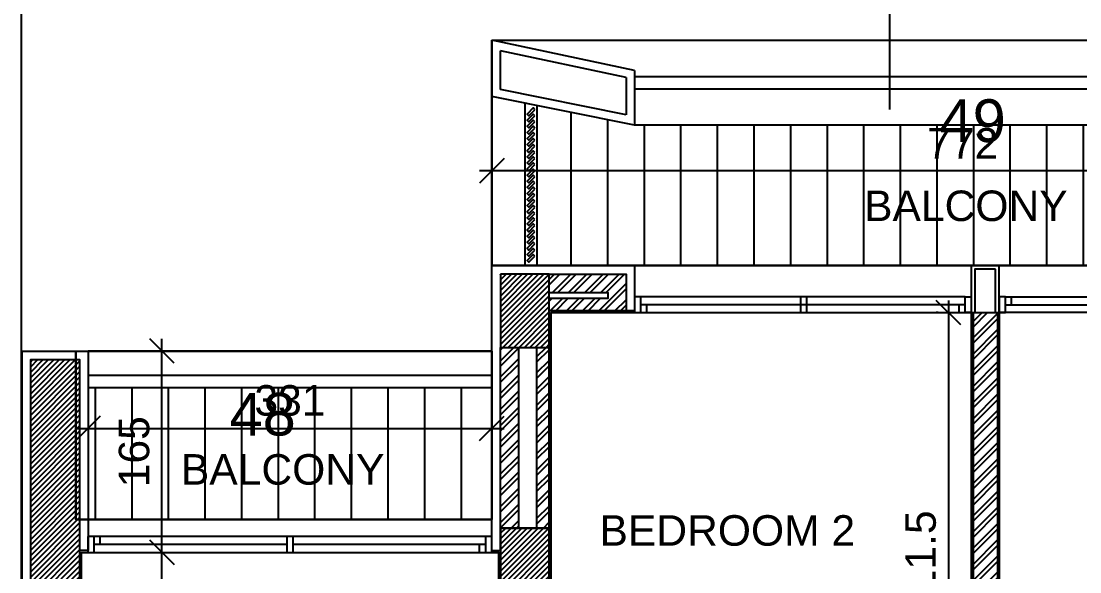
# Model space of a CAD drawing. Extents: x -1.8 to 45.6, y -22.6 to 61.5.
# Drawn here: x 0 to 8.68, y 18.24 to 22.75 of the extents above; entities that cross this region are included whole.
import ezdxf
from ezdxf.enums import TextEntityAlignment as Align

# ---------------------------------------------------------------- set-up
doc = ezdxf.new("R2010")
doc.units = 0
doc.header["$MEASUREMENT"] = 0
doc.header["$PDMODE"] = 35
doc.header["$PDSIZE"] = 0.3
doc.layers.get('0').update_dxf_attribs({"linetype": 'CONTINUOUS'})
doc.layers.get('DEFPOINTS').update_dxf_attribs({"linetype": 'CONTINUOUS'})
for name, color, linetype in [('A-ALU', 9, 'CONTINUOUS'), ('A-ANNO-SECT-TAG', 7, 'CONTINUOUS'), ('A-AREAS', 6, 'CONTINUOUS'), ('A-AREAS-TXT', 6, 'CONTINUOUS'), ('A-BALUST', 1, 'CONTINUOUS'), ('A-claustra', 9, 'CONTINUOUS'), ('a-dim', 3, 'CONTINUOUS'), ('A-HATCH-CONC', 8, 'CONTINUOUS'), ('A-HATCH-WALL', 8, 'CONTINUOUS'), ('A-NOMENCLATURE', 3, 'CONTINUOUS'), ('A-PLASTER', 8, 'CONTINUOUS'), ('A-PROJECTION', 9, 'CONTINUOUS'), ('a-revetement', 1, 'CONTINUOUS'), ('a-stru-fac', 200, 'CONTINUOUS'), ('A-TILES', 137, 'CONTINUOUS'), ('A-WALL', 4, 'CONTINUOUS'), ('S-2ND-3RD-4-5-6TH$0$A-STR 2-3-4-5-6', 2, 'CONTINUOUS'), ('S-2ND-3RD-4-5-6TH$0$N-PLOT', 5, 'CONTINUOUS')]:
    doc.layers.add(name, color=color, linetype=linetype)
doc.styles.add('A100-STEXT', font='arial.ttf', dxfattribs={"height": 0.25})
doc.styles.add('BLOCK', font='arial.ttf', dxfattribs={"width": 0.8, "height": 0.25})
doc.dimstyles.new('A100-DIM', dxfattribs={"dimtxt": 0.25, "dimasz": 0.2, "dimexe": 0.1, "dimexo": 0.3, "dimgap": 0.1, "dimtad": 1, "dimlfac": 100, "dimrnd": 0.5, "dimdsep": 46, "dimtxsty": 'A100-STEXT', "dimblk1": 'OBLIQUE', "dimblk2": 'OBLIQUE', "dimsah": 1, "dimcen": -0.05, "dimdle": 0.1, "dimclrd": 15, "dimclre": 15, "dimclrt": 256, "dimadec": 0, "dimazin": 0, "dimtfac": 0.28, "dimtix": 1, "dimtmove": 2, "dimatfit": 3, "dimldrblk": 'OBLIQUE', "dimfxl": 1, "dimtolj": 1, "dimarcsym": 0})
pattern_1 = [(90, (30.60837, 8.1), (-0.3, 2e-17), [])]

# ---------------------------------------------------------------- blocks, each defined once
blk = doc.blocks.new('A$C5D3262F0')
at = {"layer": 'A-ALU'}
for p, q in [((7.7384, 20.495), (5.0784, 20.495)), ((6.3909, 20.365), (6.3909, 20.495)), ((6.4409, 20.365), (6.4409, 20.495)), ((8.0684, 20.495), (10.7284, 20.495)), ((8.1184, 20.43), (8.1184, 20.495)), ((7.7384, 20.43), (5.0784, 20.43)), ((5.1284, 20.365), (5.1284, 20.43)), ((7.6884, 20.365), (7.6884, 20.43)), ((8.0684, 20.43), (10.7284, 20.43)), ((5.0284, 20.365), (7.7884, 20.365)), ((10.7784, 20.365), (8.0184, 20.365)), ((3.8584, 18.53), (0.5484, 18.53)), ((0.5484, 18.4), (0.5484, 18.53)), ((0.5984, 18.4), (0.5984, 18.53)), ((0.6484, 18.465), (0.6484, 18.53)), ((3.8084, 18.4), (3.8084, 18.53)), ((3.8584, 18.4), (3.8584, 18.53)), ((0.5484, 18.4), (3.8584, 18.4)), ((2.1784, 18.465), (0.5984, 18.465)), ((3.8084, 18.465), (2.2284, 18.465)), ((3.7584, 18.4), (3.7584, 18.465))]:
    blk.add_line(p, q, dxfattribs=at)
for points in [[(5.0784, 20.495), (5.0284, 20.495), (5.0284, 20.365), (5.0784, 20.365)], [(7.7384, 20.495), (7.7884, 20.495), (7.7884, 20.365), (7.7384, 20.365)], [(8.0684, 20.495), (8.0184, 20.495), (8.0184, 20.365), (8.0684, 20.365)], [(2.2284, 18.53), (2.1784, 18.53), (2.1784, 18.4), (2.2284, 18.4)]]:
    blk.add_lwpolyline(points, close=True, dxfattribs=at)
blk = doc.blocks.new('_OBLIQUE')
at = {"color": 0, "linetype": 'ByBlock'}
blk.add_line((-0.5, -0.5), (0.5, 0.5), dxfattribs=at)
blk = doc.blocks.new('*D83')
at = {"layer": 'a-dim', "color": 15, "lineweight": -2}
for p, q in [((1.1543, 14.2), (1.1543, 18.5)), ((0.8484, 18.4), (1.2543, 18.4)), ((0.7784, 14.3), (1.2543, 14.3))]:
    blk.add_line(p, q, dxfattribs=at)
at = {"layer": 'DEFPOINTS', "color": 0}
for p in [(0.5484, 18.4), (1.1543, 18.4), (0.4784, 14.3)]:
    blk.add_point(p, dxfattribs=at)
at = {"layer": 'a-dim', "color": 15, "lineweight": -2, "xscale": 0.2, "yscale": 0.2, "zscale": 0.2}
for p, rotation in [((1.1543, 18.4), 90), ((1.1543, 14.3), 270)]:
    blk.add_blockref('_OBLIQUE', p, dxfattribs=dict(at, rotation=rotation))
at = {"layer": 'a-dim', "insert": (0.9266, 16.35), "char_height": 0.25, "attachment_point": 5, "rotation": 90, "style": 'A100-STEXT'}
blk.add_mtext('\\A1;410', dxfattribs=at)
blk = doc.blocks.new('*D84')
at = {"layer": 'a-dim', "color": 15, "lineweight": -2}
for p, q in [((7.602, 20.465), (7.602, 16.15)), ((7.5184, 20.365), (7.502, 20.365)), ((7.5034, 16.25), (7.502, 16.25))]:
    blk.add_line(p, q, dxfattribs=at)
at = {"layer": 'DEFPOINTS', "color": 0}
for p in [(7.8184, 20.365), (7.602, 16.25), (7.8034, 16.25)]:
    blk.add_point(p, dxfattribs=at)
at = {"layer": 'a-dim', "color": 15, "lineweight": -2, "xscale": 0.2, "yscale": 0.2, "zscale": 0.2}
for p, rotation in [((7.602, 20.365), 90), ((7.602, 16.25), 270)]:
    blk.add_blockref('_OBLIQUE', p, dxfattribs=dict(at, rotation=rotation))
at = {"layer": 'a-dim', "insert": (7.3743, 18.3075), "char_height": 0.25, "attachment_point": 5, "rotation": 90, "style": 'A100-STEXT'}
blk.add_mtext('\\A1;411.5', dxfattribs=at)
blk = doc.blocks.new('*D276')
at = {"layer": 'a-dim', "color": 15, "lineweight": -2}
for p, q in [((11.6784, 21.5267), (3.7584, 21.5267)), ((3.8584, 21.6), (3.8584, 21.4267)), ((11.5784, 21.6), (11.5784, 21.4267))]:
    blk.add_line(p, q, dxfattribs=at)
at = {"layer": 'DEFPOINTS', "color": 0}
for p in [(3.8584, 21.9), (11.5784, 21.9), (3.8584, 21.5267)]:
    blk.add_point(p, dxfattribs=at)
at = {"layer": 'a-dim', "color": 15, "lineweight": -2, "xscale": 0.2, "yscale": 0.2, "zscale": 0.2}
for p, rotation in [((3.8584, 21.5267), 179.9999999998356), ((11.5784, 21.5267), 359.9999999998357)]:
    blk.add_blockref('_OBLIQUE', p, dxfattribs=dict(at, rotation=rotation))
at = {"layer": 'a-dim', "insert": (7.7184, 21.7522), "char_height": 0.25, "attachment_point": 5, "style": 'A100-STEXT'}
blk.add_mtext('\\A1;772', dxfattribs=at)
blk = doc.blocks.new('*D277')
at = {"layer": 'a-dim', "color": 15, "lineweight": -2}
for p, q in [((1.1543, 18.3), (1.1543, 20.15)), ((1.4543, 20.05), (1.2543, 20.05)), ((0.8543, 18.4), (1.0543, 18.4))]:
    blk.add_line(p, q, dxfattribs=at)
at = {"layer": 'DEFPOINTS', "color": 0}
for p in [(1.1543, 20.05), (1.1543, 20.05), (1.1543, 18.4)]:
    blk.add_point(p, dxfattribs=at)
at = {"layer": 'a-dim', "color": 15, "lineweight": -2, "xscale": 0.2, "yscale": 0.2, "zscale": 0.2}
for p, rotation in [((1.1543, 20.05), 90), ((1.1543, 18.4), 270)]:
    blk.add_blockref('_OBLIQUE', p, dxfattribs=dict(at, rotation=rotation))
at = {"layer": 'a-dim', "insert": (0.9266, 19.225), "char_height": 0.25, "attachment_point": 5, "rotation": 90, "style": 'A100-STEXT'}
blk.add_mtext('\\A1;165', dxfattribs=at)
blk = doc.blocks.new('*D278')
at = {"layer": 'a-dim', "color": 15, "lineweight": -2}
for p, q in [((0.5484, 19.75), (0.5484, 19.3165)), ((3.8584, 19.75), (3.8584, 19.3165)), ((0.4484, 19.4165), (3.9584, 19.4165))]:
    blk.add_line(p, q, dxfattribs=at)
at = {"layer": 'DEFPOINTS', "color": 0}
for p in [(0.5484, 20.05), (3.8584, 20.05), (3.8584, 19.4165)]:
    blk.add_point(p, dxfattribs=at)
at = {"layer": 'a-dim', "color": 15, "lineweight": -2, "xscale": 0.2, "yscale": 0.2, "zscale": 0.2, "rotation": 180}
blk.add_blockref('_OBLIQUE', (0.5484, 19.4165), dxfattribs=at)
at = {"layer": 'a-dim', "color": 15, "lineweight": -2, "xscale": 0.2, "yscale": 0.2, "zscale": 0.2}
blk.add_blockref('_OBLIQUE', (3.8584, 19.4165), dxfattribs=at)
at = {"layer": 'a-dim', "insert": (2.2034, 19.6443), "char_height": 0.25, "attachment_point": 5, "style": 'A100-STEXT'}
blk.add_mtext('\\A1;331', dxfattribs=at)
blk = doc.blocks.new('SCT_TAG_R')
h = blk.add_hatch(color=256)
h.paths.add_polyline_path([(0.3708, 0.3425), (0, 0.6851), (0, 0.5925, -0.755389), (0.1315, 0.1299), (0.1315, 0.1214)])
h.paths.add_polyline_path([(0.1315, 0.1214), (0.1315, 0.1299, -0.139348), (0, 0.0925), (0, 0)])
for p, q in [((0, 0.6851), (0, 0.5925)), ((0, 0.6851), (0.3708, 0.3425)), ((0, 0), (0.3708, 0.3425)), ((0, 0.0925), (0, 0)), ((0, 0), (0, -1.0515))]:
    blk.add_line(p, q)
at = {"ltscale": 4}
blk.add_line((-0.25, 0.3425), (0.25, 0.3425), dxfattribs=at)
blk.add_circle((0, 0.3425), 0.25)
at = {"color": 7, "style": 'BLOCK', "width": 0.8}
for tag, p in [('SCT.NO.', (0.0059, 0.4306)), ('DWG', (0.0059, 0.2601))]:
    blk.add_attdef(tag, text='', height=0.125, dxfattribs=at).set_placement(p, align=Align.MIDDLE)

msp = doc.modelspace()

# ---------------------------------------------------------------- hatches: boundary and pattern name
at = {"layer": 'A-HATCH-CONC'}
h = msp.add_hatch(dxfattribs=at)
h.set_pattern_fill('ANSI31', color=256, scale=0.25, style=0)
h.paths.add_polyline_path([(4.32837, 20.68), (3.92837, 20.68), (3.92837, 20.08), (4.32837, 20.08)])
h = msp.add_hatch(dxfattribs=at)
h.set_pattern_fill('ANSI31', color=256, scale=0.25, style=0)
h.paths.add_polyline_path([(4.22837, 3.87), (4.22837, 5.8), (3.92837, 5.8), (3.92837, 4.13187), (2.00801, 3.87), (0.47837, 3.87), (0.47837, 19.98), (0.07837, 19.98), (0.07837, 3.57), (2.02837, 3.57)])
h = msp.add_hatch(dxfattribs=at)
h.set_pattern_fill('ANSI31', color=256, scale=0.25, style=0)
h.paths.add_polyline_path([(4.32837, 18.6), (3.92837, 18.6), (3.92837, 17.25), (4.32837, 17.25)])
at = {"layer": 'A-HATCH-WALL'}
h = msp.add_hatch(dxfattribs=at)
h.set_pattern_fill('ANSI32', color=256, scale=0.25, style=0)
h.paths.add_polyline_path([(4.95837, 20.68), (4.32837, 20.68), (4.32837, 20.53), (4.80837, 20.53), (4.80837, 20.48), (4.32837, 20.48), (4.32837, 20.38), (4.95837, 20.38)])
h = msp.add_hatch(dxfattribs=at)
h.set_pattern_fill('ANSI32', color=256, scale=0.25, style=0)
h.set_pattern_definition([(45, (-0.025, -5e-11), (-0.06629126, 0.06629126), []), (45, (0.01919, -5e-11), (-0.06629126, 0.06629126), [])])
h.paths.add_polyline_path([(8.00337, 20.365), (7.80337, 20.365), (7.80337, 16.25), (7.72837, 16.25), (7.72837, 16.1), (7.85337, 16.1), (7.85337, 16), (8.00337, 16)])
h = msp.add_hatch(dxfattribs=at)
h.set_pattern_fill('ANSI32', color=256, scale=0.25, style=0)
h.paths.add_polyline_path([(4.07837, 20.08), (3.92837, 20.08), (3.92837, 18.6), (4.07837, 18.6)])
h = msp.add_hatch(dxfattribs=at)
h.set_pattern_fill('ANSI32', color=256, scale=0.25, style=0)
h.paths.add_polyline_path([(4.32837, 20.08), (4.22837, 20.08), (4.22837, 18.6), (4.32837, 18.6)])
at = {"layer": 'A-TILES'}
h = msp.add_hatch(dxfattribs=at)
h.set_pattern_fill('_USER', color=256, scale=0.3, angle=90, style=0, pattern_type=0)
h.set_pattern_definition(pattern_1)
h.paths.add_polyline_path([(5.02837, 21.9), (5.02837, 21.9), (4.22837, 22.06182), (4.22837, 20.75), (5.02837, 20.75), (7.80337, 20.75), (8.00337, 20.75), (10.77837, 20.75), (11.50837, 20.75), (11.50837, 21.9)])
h = msp.add_hatch(dxfattribs=at)
h.set_pattern_fill('_USER', color=256, scale=0.3, angle=90, style=0, pattern_type=0)
h.set_pattern_definition(pattern_1)
h.paths.add_polyline_path([(0.54837, 19.75), (0.54837, 18.67), (3.85837, 18.67), (3.85837, 19.75)])

# ---------------------------------------------------------------- linework, layer by layer
at = {"layer": 'A-ALU'}
for p, q in [((5.02837, 20.75), (7.78837, 20.75)), ((10.77837, 20.75), (8.01837, 20.75)), ((0.54837, 18.67), (3.85837, 18.67))]:
    msp.add_line(p, q, dxfattribs=at)
at = {"layer": 'A-AREAS'}
for points in [[(3.85837, 22.5962), (11.50837, 22.5962), (11.50837, 20.75), (3.85837, 20.75)], [(0.44837, 20.05), (3.85837, 20.05), (3.85837, 18.67), (0.44837, 18.67)]]:
    msp.add_lwpolyline(points, close=True, dxfattribs=at)
msp.add_lwpolyline([(11.50837, 5.43), (4.29837, 5.43), (4.29837, 3.8089), (2.02837, 3.5), (0.00837, 3.5), (0.00837, 20.05), (0.44837, 20.05), (0.44837, 18.67), (3.85837, 18.67), (3.85837, 20.75), (11.50837, 20.75)], dxfattribs=at)
at = {"layer": 'A-BALUST'}
for p, q in [((5.02837, 22.3), (11.50837, 22.3)), ((5.02837, 22.2), (11.50837, 22.2)), ((4.12837, 22.08205), (4.12837, 20.75)), ((4.22837, 22.06182), (4.22837, 20.75)), ((3.85837, 19.85), (0.54837, 19.85)), ((3.85837, 19.75), (0.54837, 19.75))]:
    msp.add_line(p, q, dxfattribs=at)
at = {"layer": 'A-claustra'}
for points in [[(4.21019, 22.02768), (4.19605, 22.04182), (4.14655, 21.99232), (4.16069, 21.97818)], [(4.21019, 21.97768), (4.19605, 21.99182), (4.14655, 21.94232), (4.16069, 21.92818)], [(4.21019, 21.92768), (4.19605, 21.94182), (4.14655, 21.89232), (4.16069, 21.87818)], [(4.21019, 21.87768), (4.19605, 21.89182), (4.14655, 21.84232), (4.16069, 21.82818)], [(4.21019, 21.82768), (4.19605, 21.84182), (4.14655, 21.79232), (4.16069, 21.77818)], [(4.21019, 21.77768), (4.19605, 21.79182), (4.14655, 21.74232), (4.16069, 21.72818)], [(4.21019, 21.72768), (4.19605, 21.74182), (4.14655, 21.69232), (4.16069, 21.67818)], [(4.21019, 21.67768), (4.19605, 21.69182), (4.14655, 21.64232), (4.16069, 21.62818)], [(4.21019, 21.62768), (4.19605, 21.64182), (4.14655, 21.59232), (4.16069, 21.57818)], [(4.21019, 21.57768), (4.19605, 21.59182), (4.14655, 21.54232), (4.16069, 21.52818)], [(4.21019, 21.52768), (4.19605, 21.54182), (4.14655, 21.49232), (4.16069, 21.47818)], [(4.21019, 21.47768), (4.19605, 21.49182), (4.14655, 21.44232), (4.16069, 21.42818)], [(4.21019, 21.42768), (4.19605, 21.44182), (4.14655, 21.39232), (4.16069, 21.37818)], [(4.21019, 21.37768), (4.19605, 21.39182), (4.14655, 21.34232), (4.16069, 21.32818)], [(4.21019, 21.32768), (4.19605, 21.34182), (4.14655, 21.29232), (4.16069, 21.27818)], [(4.21019, 21.27768), (4.19605, 21.29182), (4.14655, 21.24232), (4.16069, 21.22818)], [(4.21019, 21.22768), (4.19605, 21.24182), (4.14655, 21.19232), (4.16069, 21.17818)], [(4.21019, 21.17768), (4.19605, 21.19182), (4.14655, 21.14232), (4.16069, 21.12818)], [(4.21019, 21.12768), (4.19605, 21.14182), (4.14655, 21.09232), (4.16069, 21.07818)], [(4.21019, 21.07768), (4.19605, 21.09182), (4.14655, 21.04232), (4.16069, 21.02818)], [(4.21019, 21.02768), (4.19605, 21.04182), (4.14655, 20.99232), (4.16069, 20.97818)], [(4.21019, 20.97768), (4.19605, 20.99182), (4.14655, 20.94232), (4.16069, 20.92818)], [(4.21019, 20.92768), (4.19605, 20.94182), (4.14655, 20.89232), (4.16069, 20.87818)], [(4.21019, 20.87768), (4.19605, 20.89182), (4.14655, 20.84232), (4.16069, 20.82818)], [(4.21019, 20.82768), (4.19605, 20.84182), (4.14655, 20.79232), (4.16069, 20.77818)]]:
    msp.add_lwpolyline(points, close=True, dxfattribs=at)
at = {"layer": 'A-PLASTER'}
for points in [[(6.82837, 16.265), (6.74337, 16.265), (6.74337, 16.865), (6.56337, 16.865), (6.56337, 16.265), (4.34337, 16.265), (4.34337, 20.365), (5.02837, 20.365)], [(7.78837, 20.365), (7.78837, 16.265), (7.72837, 16.265)], [(8.01837, 20.365), (8.01837, 16)], [(2.92837, 14.315), (2.84337, 14.315), (2.84337, 14.915), (2.66337, 14.915), (2.66337, 14.315), (0.49337, 14.315), (0.49337, 18.4), (0.54837, 18.4), (0.54837, 18.415)], [(3.85837, 18.415), (3.85837, 18.4), (3.91337, 18.4), (3.91337, 14.315), (3.82837, 14.315)]]:
    msp.add_lwpolyline(points, dxfattribs=at)
at = {"layer": 'A-PROJECTION'}
for p, q in [((3.85837, 22.5962), (11.50837, 22.5962)), ((3.85837, 22.13667), (3.85837, 20.75)), ((11.50837, 21.9), (5.02837, 21.9)), ((3.85837, 20.05), (0.54837, 20.05))]:
    msp.add_line(p, q, dxfattribs=at)
at = {"layer": 'a-revetement'}
for p, q in [((3.85837, 22.5962), (3.85837, 22.13667)), ((5.02837, 22.34966), (3.85837, 22.5962)), ((5.02837, 22.34966), (5.02837, 21.9)), ((5.02837, 21.9), (3.85837, 22.13667)), ((5.02837, 20.75), (3.85837, 20.75)), ((3.85837, 18.415), (3.85837, 20.75)), ((5.02837, 20.75), (5.02837, 20.38)), ((5.02837, 20.38), (4.95837, 20.38)), ((0.00837, 3.5), (0.00837, 20.05)), ((0.00837, 20.05), (0.54837, 20.05)), ((0.54837, 20.05), (0.54837, 18.415)), ((0.54837, 18.415), (0.47837, 18.415)), ((3.85837, 18.415), (3.92837, 18.415))]:
    msp.add_line(p, q, dxfattribs=at)
msp.add_lwpolyline([(8.01837, 20.75), (7.78837, 20.75), (7.78837, 20.365), (8.01837, 20.365), (8.01837, 20.75)], dxfattribs=at)
at = {"layer": 'a-stru-fac'}
for p, q in [((3.92837, 22.19392), (3.92837, 22.50991)), ((4.95837, 22.29287), (3.92837, 22.50991)), ((4.95837, 22.29287), (4.95837, 21.98558)), ((4.95837, 21.98558), (3.92837, 22.19392))]:
    msp.add_line(p, q, dxfattribs=at)
msp.add_lwpolyline([(7.98837, 20.72), (7.81837, 20.72), (7.81837, 20.365), (7.98837, 20.365)], close=True, dxfattribs=at)
at = {"layer": 'A-WALL'}
for p, q in [((7.80337, 20.365), (7.80337, 16.25)), ((7.80337, 20.365), (8.00337, 20.365)), ((8.00337, 20.365), (8.00337, 16)), ((3.92837, 18.6), (3.92837, 20.08)), ((4.07837, 18.6), (4.07837, 20.08)), ((4.22837, 18.6), (4.22837, 20.08)), ((4.32837, 18.6), (4.32837, 20.08))]:
    msp.add_line(p, q, dxfattribs=at)
for points in [[(4.32837, 20.68), (4.95837, 20.68), (4.95837, 20.38), (4.32837, 20.38)], [(4.32837, 20.53), (4.80837, 20.53), (4.80837, 20.48), (4.32837, 20.48)]]:
    msp.add_lwpolyline(points, dxfattribs=at)
at = {"layer": 'S-2ND-3RD-4-5-6TH$0$A-STR 2-3-4-5-6'}
for points in [[(3.92837, 20.68), (3.92837, 20.08), (4.32837, 20.08), (4.32837, 20.68)], [(0.07837, 3.57), (0.07837, 19.98), (0.47837, 19.98), (0.47837, 3.87), (2.00801, 3.87), (3.92837, 4.13187), (3.92837, 5.8), (4.22837, 5.8), (4.22837, 3.87), (2.02837, 3.57)], [(4.32837, 17.25), (3.92837, 17.25), (3.92837, 18.6), (4.32837, 18.6)], [(3.92837, 18.6), (3.92837, 17.25), (4.32837, 17.25), (4.32837, 18.6)]]:
    msp.add_lwpolyline(points, close=True, dxfattribs=at)
at = {"layer": 'S-2ND-3RD-4-5-6TH$0$N-PLOT'}
msp.add_lwpolyline([(0, 0), (38.90837, 0, 0.4142136), (41.90837, 3), (41.90837, 55.45463, 0.4229554), (38.81912, 58.4533), (0, 57.29794)], format="xyb", close=True, dxfattribs=at)

# ---------------------------------------------------------------- block references
at = {"layer": 'A-ALU'}
msp.add_blockref('A$C5D3262F0', (0, 0), dxfattribs=at)
at = {"layer": 'A-ANNO-SECT-TAG'}
msp.add_blockref('SCT_TAG_R', (7.11709, 23.08043), dxfattribs=at).add_auto_attribs({'DWG': 'A435', 'SCT.NO.': 'WS16'})
msp.add_blockref('SCT_TAG_R', (7.11709, 23.08043), dxfattribs=at).add_auto_attribs({'DWG': 'A435', 'SCT.NO.': 'WS16'})

# ---------------------------------------------------------------- texts
at = {"layer": 'A-AREAS-TXT', "style": 'A100-STEXT'}
for s, p in [('49', (7.79966, 21.7629)), ('48', (1.97942, 19.35769))]:
    msp.add_text(s, height=0.35, dxfattribs=at).set_placement(p, align=Align.CENTER)
at = {"layer": 'A-NOMENCLATURE', "style": 'A100-STEXT'}
for s, p in [('BALCONY', (7.7443, 21.2404)), ('BALCONY', (2.14368, 19.08063)), ('BEDROOM 2', (5.78842, 18.58031))]:
    msp.add_text(s, height=0.25, dxfattribs=at).set_placement(p, align=Align.MIDDLE)

# ---------------------------------------------------------------- dimensions: what is measured, and where the dimension line sits
at = {"layer": 'a-dim'}
for p1, p2, distance, picture, middle in [((11.57837, 21.9), (3.85837, 21.9), 0.37331, '*D276', (7.71837, 21.7522)), ((1.15429, 18.4), (1.15429, 20.05), 0, '*D277', (0.92664, 19.225)), ((0.54837, 20.05), (3.85837, 20.05), -0.63347, '*D278', (2.20337, 19.64425))]:
    dim = msp.add_aligned_dim(p1=p1, p2=p2, distance=distance, dimstyle='A100-DIM', dxfattribs=at)
    dim.commit()
    dim.dimension.update_dxf_attribs({"geometry": picture, "text_midpoint": middle})
for base, p1, p2, picture, middle in [((7.60199, 16.25), (7.81837, 20.365), (7.80337, 16.25), '*D84', (7.37434, 18.3075)), ((1.15429, 18.4), (0.47837, 14.3), (0.54837, 18.4), '*D83', (0.92664, 16.35))]:
    dim = msp.add_linear_dim(base=base, p1=p1, p2=p2, angle=90, dimstyle='A100-DIM', dxfattribs=at)
    dim.commit()
    dim.dimension.update_dxf_attribs({"geometry": picture, "text_midpoint": middle})

doc.saveas('drawing.dxf')
